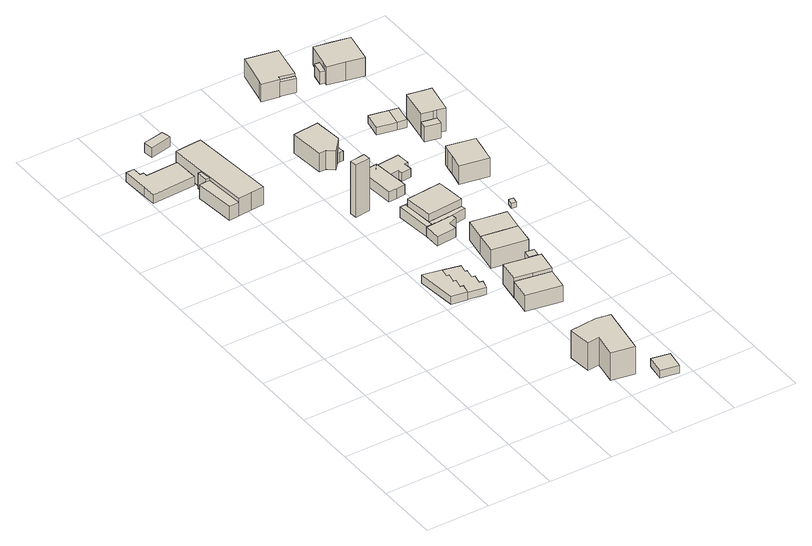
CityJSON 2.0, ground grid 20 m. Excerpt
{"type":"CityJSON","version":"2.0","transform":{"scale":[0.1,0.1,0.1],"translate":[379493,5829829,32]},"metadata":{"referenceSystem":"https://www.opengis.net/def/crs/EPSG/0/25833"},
"CityObjects":{
"building1":{"type":"Building","attributes":{"Gemeindeschluessel":"11000012","BezugspunktDach":"2200","function":"31001_2000","measuredHeight":3.79,"storeysAboveGround":1},"address":[{"country":"Germany","locality":"Berlin","thoroughfareNumber":"3 (1)","thoroughfareName":"Süderholmer Steig"}],"geometry":[{"type":"Solid","lod":"1","boundaries":[[[[0,1,2,3,4,5,6,7,8,9]],[[10,11,12,13,14,15,16,17,18,19]],[[10,19,9,8]],[[11,10,8,7]],[[12,11,7,6]],[[13,12,6,5]],[[14,13,5,4]],[[15,14,4,3]],[[16,15,3,2]],[[17,16,2,1]],[[18,17,1,0]],[[19,18,0,9]]]]}]},
"building2":{"type":"Building","attributes":{"Gemeindeschluessel":"11000012","BezugspunktDach":"2200","function":"51009_1610","measuredHeight":5.14,"storeysAboveGround":0},"address":[{"country":"Germany","locality":"Berlin"}],"geometry":[{"type":"Solid","lod":"1","boundaries":[[[[20,21,22,23]],[[24,25,26,27]],[[24,27,23,22]],[[25,24,22,21]],[[26,25,21,20]],[[27,26,20,23]]]]}]},
"building3":{"type":"Building","attributes":{"Gemeindeschluessel":"11000012","function":"31001_3200"},"address":[{"country":"Germany","locality":"Berlin","thoroughfareNumber":"3","thoroughfareName":"Süderholmer Steig"}],"children":["building3-1","building3-2"]},
"building3-1":{"type":"BuildingPart","attributes":{"BezugspunktDach":"2200","measuredHeight":7.15,"storeysAboveGround":1},"parents":["building3"],"geometry":[{"type":"MultiSurface","lod":"1","boundaries":[[[28,29,30,31,32,33,34,35]],[[36,37,38,39,40,41,42,43]],[[36,43,35,34]],[[37,36,34,33]],[[38,37,33,32]],[[39,38,32,31]],[[40,39,31,30]],[[44,45,30,29]],[[42,41,29,28]],[[43,42,28,35]],[[41,40,45,44]]]}]},
"building3-2":{"type":"BuildingPart","attributes":{"BezugspunktDach":"2200","measuredHeight":5.75,"storeysAboveGround":1},"parents":["building3"],"geometry":[{"type":"Solid","lod":"1","boundaries":[[[[46,45,44,47,48]],[[49,41,40,50,51]],[[49,51,48,47]],[[41,49,47,44]],[[50,40,45,46]],[[51,50,46,48]],[[40,41,44,45]]]]}]},
"building4":{"type":"Building","attributes":{"Gemeindeschluessel":"11000012","BezugspunktDach":"2200","function":"31001_2000","measuredHeight":3.63,"storeysAboveGround":1},"address":[{"country":"Germany","locality":"Berlin","thoroughfareNumber":"3 (2)","thoroughfareName":"Süderholmer Steig"}],"geometry":[{"type":"Solid","lod":"1","boundaries":[[[[52,53,54,55,56]],[[57,58,59,60,61]],[[57,61,56,55]],[[58,57,55,54]],[[59,58,54,53]],[[60,59,53,52]],[[61,60,52,56]]]]}]},
"building5":{"type":"Building","attributes":{"Gemeindeschluessel":"11000012","BezugspunktDach":"2200","function":"51009_1610","measuredHeight":2.63,"storeysAboveGround":0},"address":[{"country":"Germany","locality":"Berlin"}],"geometry":[{"type":"Solid","lod":"1","boundaries":[[[[62,63,64,65,66,67,68,69,70,71]],[[72,73,74,75,76,77,78,79,80,81]],[[72,81,71,70]],[[73,72,70,69]],[[74,73,69,68]],[[75,74,68,67]],[[76,75,67,66]],[[77,76,66,65]],[[78,77,65,64]],[[79,78,64,63]],[[80,79,63,62]],[[81,80,62,71]]]]}]},
"building6":{"type":"Building","attributes":{"Gemeindeschluessel":"11000012","BezugspunktDach":"2200","function":"31001_1010","measuredHeight":9.36,"storeysAboveGround":3},"address":[{"country":"Germany","locality":"Berlin","thoroughfareNumber":"4","thoroughfareName":"Süderholmer Steig"}],"geometry":[{"type":"Solid","lod":"1","boundaries":[[[[82,83,84,85,86,87,88]],[[89,90,91,92,93,94,95]],[[89,95,88,87]],[[90,89,87,86]],[[91,90,86,85]],[[92,91,85,84]],[[93,92,84,83]],[[94,93,83,82]],[[95,94,82,88]]]]}]},
"building7":{"type":"Building","attributes":{"Gemeindeschluessel":"11000012","BezugspunktDach":"2200","function":"31001_2463","measuredHeight":2.35,"storeysAboveGround":1},"address":[{"country":"Germany","locality":"Berlin","thoroughfareNumber":"1 (1)","thoroughfareName":"Schwabstedter Weg"}],"geometry":[{"type":"Solid","lod":"1","boundaries":[[[[96,97,98,99,100,101,102,103,104,105,106,107,108,109,110,111]],[[112,113,114,115,116,117,118,119,120,121,122,123,124,125,126,127]],[[112,127,111,110]],[[113,112,110,109]],[[114,113,109,108]],[[115,114,108,107]],[[116,115,107,106]],[[117,116,106,105]],[[118,117,105,104]],[[119,118,104,103]],[[120,119,103,102]],[[121,120,102,101]],[[122,121,101,100]],[[123,122,100,99]],[[124,123,99,98]],[[125,124,98,97]],[[126,125,97,96]],[[127,126,96,111]]]]}]},
"building8":{"type":"Building","attributes":{"Gemeindeschluessel":"11000012","BezugspunktDach":"2200","function":"31001_2000","measuredHeight":2.6,"storeysAboveGround":1},"address":[{"country":"Germany","locality":"Berlin","thoroughfareNumber":"2 (1)","thoroughfareName":"Schwabstedter Weg"}],"geometry":[{"type":"Solid","lod":"1","boundaries":[[[[128,129,130,131]],[[132,133,134,135]],[[132,135,131,130]],[[133,132,130,129]],[[134,133,129,128]],[[135,134,128,131]]]]}]},
"building9":{"type":"Building","attributes":{"Gemeindeschluessel":"11000012","BezugspunktDach":"2200","function":"31001_1010","measuredHeight":5.33,"storeysAboveGround":2},"address":[{"country":"Germany","locality":"Berlin","thoroughfareNumber":"1","thoroughfareName":"Schwabstedter Weg"}],"geometry":[{"type":"Solid","lod":"1","boundaries":[[[[136,137,138,139]],[[140,141,142,143]],[[140,143,139,138]],[[141,140,138,137]],[[142,141,137,136]],[[143,142,136,139]]]]}]},
"building10":{"type":"Building","attributes":{"Gemeindeschluessel":"11000012","BezugspunktDach":"2200","function":"31001_2463","measuredHeight":17.59,"storeysAboveGround":1},"address":[{"country":"Germany","locality":"Berlin","thoroughfareNumber":"12 (1)","thoroughfareName":"Süderholmer Steig"}],"geometry":[{"type":"Solid","lod":"1","boundaries":[[[[144,145,146,147]],[[148,149,150,151]],[[148,151,147,146]],[[149,148,146,145]],[[150,149,145,144]],[[151,150,144,147]]]]}]},
"building11":{"type":"Building","attributes":{"Gemeindeschluessel":"11000012","function":"31001_1010"},"address":[{"country":"Germany","locality":"Berlin","thoroughfareNumber":"1A","thoroughfareName":"Schwabstedter Weg"}],"children":["building11-1","building11-2"]},
"building11-1":{"type":"BuildingPart","attributes":{"BezugspunktDach":"2200","measuredHeight":7.73,"storeysAboveGround":2},"parents":["building11"],"geometry":[{"type":"Solid","lod":"1","boundaries":[[[[152,153,154,155,156,157,158,159]],[[160,161,162,163,164,165,166,167]],[[160,167,159,158]],[[161,160,158,157]],[[162,161,157,156]],[[164,163,155,154]],[[165,164,154,153]],[[166,165,153,152]],[[167,166,152,159]],[[163,162,156,155]]]]}]},
"building11-2":{"type":"BuildingPart","attributes":{"BezugspunktDach":"2200","measuredHeight":6.71,"storeysAboveGround":2},"parents":["building11"],"geometry":[{"type":"MultiSurface","lod":"1","boundaries":[[[168,169,170,171]],[[172,173,163,162]],[[172,162,171,170]],[[173,172,170,169]],[[163,173,169,168]],[[162,156,155,168,171]],[[163,155,156,162]]]}]},
"building12":{"type":"Building","attributes":{"Gemeindeschluessel":"11000012","BezugspunktDach":"2200","function":"31001_2463","measuredHeight":3.13,"storeysAboveGround":1},"address":[{"country":"Germany","locality":"Berlin","thoroughfareNumber":"10 (1)","thoroughfareName":"Süderholmer Steig"}],"geometry":[{"type":"Solid","lod":"1","boundaries":[[[[174,175,176,177,178,179]],[[180,181,182,183,184,185]],[[180,185,179,178]],[[181,180,178,177]],[[182,181,177,176]],[[183,182,176,175]],[[184,183,175,174]],[[185,184,174,179]]]]}]},
"building13":{"type":"Building","attributes":{"Gemeindeschluessel":"11000012","BezugspunktDach":"2200","function":"31001_1010","measuredHeight":7.68,"storeysAboveGround":2},"address":[{"country":"Germany","locality":"Berlin","thoroughfareNumber":"1B","thoroughfareName":"Schwabstedter Weg"}],"geometry":[{"type":"Solid","lod":"1","boundaries":[[[[186,187,188,189,190]],[[191,192,193,194,195]],[[191,195,190,189]],[[192,191,189,188]],[[193,192,188,187]],[[194,193,187,186]],[[195,194,186,190]]]]}]},
"building14":{"type":"Building","attributes":{"Gemeindeschluessel":"11000012","function":"51009_1610"},"address":[{"country":"Germany","locality":"Berlin"}],"children":["building14-1","building14-2","building14-3"]},
"building14-1":{"type":"BuildingPart","attributes":{"BezugspunktDach":"2200","measuredHeight":3.42,"storeysAboveGround":0},"parents":["building14"],"geometry":[{"type":"Solid","lod":"1","boundaries":[[[[196,197,198,199,200,201]],[[202,203,204,205,206,207]],[[202,207,201,200]],[[200,202,200,199]],[[204,203,199,198]],[[206,205,197,196]],[[207,206,196,201]],[[203,202,200,199]],[[205,204,198,197]]]]}]},
"building14-2":{"type":"BuildingPart","attributes":{"BezugspunktDach":"2200","measuredHeight":3.38,"storeysAboveGround":0},"parents":["building14"],"geometry":[{"type":"Solid","lod":"1","boundaries":[[[[197,208,209,210,198]],[[211,212,213,205,204]],[[211,204,198,210]],[[212,211,210,209]],[[213,212,209,208]],[[205,213,208,197]],[[205,197,198,204]]]]}]},
"building14-3":{"type":"BuildingPart","attributes":{"BezugspunktDach":"2200","measuredHeight":3.38,"storeysAboveGround":0},"parents":["building14"],"geometry":[{"type":"Solid","lod":"1","boundaries":[[[[199,214,215,200]],[[216,217,203,202]],[[216,202,200,215]],[[217,216,215,214]],[[203,217,214,199]],[[202,203,199,200]]]]}]},
"building15":{"type":"Building","attributes":{"Gemeindeschluessel":"11000012","BezugspunktDach":"2200","function":"31001_1010","measuredHeight":7.76,"storeysAboveGround":1},"address":[{"country":"Germany","locality":"Berlin","thoroughfareNumber":"10","thoroughfareName":"Süderholmer Steig"}],"geometry":[{"type":"Solid","lod":"1","boundaries":[[[[218,219,220,221,222]],[[217,223,211,204,203]],[[217,203,222,221]],[[223,217,221,220]],[[211,223,220,219]],[[204,211,219,218]],[[203,204,218,222]]]]}]},
"building16":{"type":"Building","attributes":{"Gemeindeschluessel":"11000012","BezugspunktDach":"2200","function":"31001_1010","measuredHeight":6.34,"storeysAboveGround":1},"address":[{"country":"Germany","locality":"Berlin","thoroughfareNumber":"2","thoroughfareName":"Hemmingstedter Weg"}],"geometry":[{"type":"Solid","lod":"1","boundaries":[[[[224,225,226,227,228,229,230]],[[231,232,233,234,235,236,237]],[[231,237,230,229]],[[232,231,229,228]],[[233,232,228,227]],[[234,233,227,226]],[[235,234,226,225]],[[236,235,225,224]],[[237,236,224,230]]]]}]},
"building17":{"type":"Building","attributes":{"Gemeindeschluessel":"11000012","BezugspunktDach":"2200","function":"31001_1010","measuredHeight":7.68,"storeysAboveGround":2},"address":[{"country":"Germany","locality":"Berlin","thoroughfareNumber":"1C","thoroughfareName":"Schwabstedter Weg"}],"geometry":[{"type":"Solid","lod":"1","boundaries":[[[[187,238,239,240,189]],[[241,242,243,193,191]],[[241,191,189,240]],[[242,241,240,239]],[[243,242,239,238]],[[193,243,238,187]],[[191,193,187,189]]]]}]},
"building18":{"type":"Building","attributes":{"Gemeindeschluessel":"11000012","BezugspunktDach":"2200","function":"51009_1610","measuredHeight":3.05,"storeysAboveGround":0},"address":[{"country":"Germany","locality":"Berlin"}],"geometry":[{"type":"Solid","lod":"1","boundaries":[[[[244,245,246,247,248]],[[249,250,251,252,253]],[[249,253,248,247]],[[250,249,247,246]],[[251,250,246,245]],[[252,251,245,244]],[[253,252,244,248]]]]}]},
"building19":{"type":"Building","attributes":{"Gemeindeschluessel":"11000012","function":"31001_1010"},"address":[{"country":"Germany","locality":"Berlin","thoroughfareNumber":"12","thoroughfareName":"Süderholmer Steig"}],"children":["building19-1","building19-2"]},
"building19-1":{"type":"BuildingPart","attributes":{"BezugspunktDach":"2200","measuredHeight":4.44,"storeysAboveGround":1},"parents":["building19"],"geometry":[{"type":"Solid","lod":"1","boundaries":[[[[254,255,256,257,258,259]],[[260,261,262,263,264,265]],[[260,265,259,258]],[[261,260,258,257]],[[262,261,257,256]],[[263,262,256,255]],[[264,263,255,254]],[[265,264,254,259]]]]}]},
"building19-2":{"type":"BuildingPart","attributes":{"BezugspunktDach":"2200","measuredHeight":4.44,"storeysAboveGround":1},"parents":["building19"],"geometry":[{"type":"Solid","lod":"1","boundaries":[[[[266,267,268,269,270,271,272,273,274,275]],[[260,276,277,278,279,280,281,282,261,283]],[[260,283,275,274]],[[276,260,274,273]],[[277,276,273,272]],[[278,277,272,271]],[[279,278,271,270]],[[280,279,270,269]],[[281,280,269,268]],[[282,281,268,267]],[[261,282,267,266]],[[283,261,266,275]]]]}]},
"building20":{"type":"Building","attributes":{"Gemeindeschluessel":"11000012","BezugspunktDach":"2200","function":"31001_2723","measuredHeight":1.56,"storeysAboveGround":1},"address":[{"country":"Germany","locality":"Berlin","thoroughfareNumber":"3A (2)","thoroughfareName":"Schwabstedter Weg"}],"geometry":[{"type":"Solid","lod":"1","boundaries":[[[[284,285,286,287]],[[288,289,290,291]],[[288,291,287,286]],[[289,288,286,285]],[[290,289,285,284]],[[291,290,284,287]]]]}]},
"building21":{"type":"Building","attributes":{"Gemeindeschluessel":"11000012","BezugspunktDach":"2200","function":"51009_1610","measuredHeight":4.75,"storeysAboveGround":0},"address":[{"country":"Germany","locality":"Berlin"}],"geometry":[{"type":"Solid","lod":"1","boundaries":[[[[292,293,294,295]],[[296,297,298,299]],[[296,299,295,294]],[[297,296,294,293]],[[298,297,293,292]],[[299,298,292,295]]]]}]},
"building22":{"type":"Building","attributes":{"Gemeindeschluessel":"11000012","BezugspunktDach":"2200","function":"31001_1010","measuredHeight":7.7,"storeysAboveGround":1},"address":[{"country":"Germany","locality":"Berlin","thoroughfareNumber":"1","thoroughfareName":"Hemmingstedter Weg"}],"geometry":[{"type":"Solid","lod":"1","boundaries":[[[[300,301,302,303,304,305,306]],[[307,308,309,310,311,312,313]],[[307,313,306,305]],[[308,307,305,304]],[[309,308,304,303]],[[310,309,303,302]],[[311,310,302,301]],[[312,311,301,300]],[[313,312,300,306]]]]}]},
"building23":{"type":"Building","attributes":{"Gemeindeschluessel":"11000012","BezugspunktDach":"2200","function":"31001_1010","measuredHeight":7.98,"storeysAboveGround":1},"address":[{"country":"Germany","locality":"Berlin","thoroughfareNumber":"4A","thoroughfareName":"Hemmingstedter Weg"}],"geometry":[{"type":"Solid","lod":"1","boundaries":[[[[314,315,316,317,318,319,320,321]],[[322,323,324,325,326,327,328,329]],[[322,329,321,320]],[[323,322,320,319]],[[324,323,319,318]],[[325,324,318,317]],[[326,325,317,316]],[[327,326,316,315]],[[328,327,315,314]],[[329,328,314,321]]]]}]},
"building24":{"type":"Building","attributes":{"Gemeindeschluessel":"11000012","BezugspunktDach":"2200","function":"51009_1611","measuredHeight":3.05,"storeysAboveGround":0},"address":[{"country":"Germany","locality":"Berlin"}],"geometry":[{"type":"Solid","lod":"1","boundaries":[[[[330,331,332,333,334]],[[335,336,337,338,339]],[[335,339,334,333]],[[336,335,333,332]],[[337,336,332,331]],[[338,337,331,330]],[[339,338,330,334]]]]}]},
"building25":{"type":"Building","attributes":{"Gemeindeschluessel":"11000012","BezugspunktDach":"2200","function":"31001_2000","measuredHeight":3.05,"storeysAboveGround":1},"address":[{"country":"Germany","locality":"Berlin","thoroughfareNumber":"4 (1)","thoroughfareName":"Hemmingstedter Weg"}],"geometry":[{"type":"Solid","lod":"1","boundaries":[[[[340,341,342,331,343,330]],[[344,337,345,346,347,338]],[[344,338,330,343]],[[337,344,343,331]],[[345,337,331,342]],[[346,345,342,341]],[[347,346,341,340]],[[338,347,340,330]]]]}]},
"building26":{"type":"Building","attributes":{"Gemeindeschluessel":"11000012","BezugspunktDach":"2200","function":"51009_1610","measuredHeight":7,"storeysAboveGround":0},"address":[{"country":"Germany","locality":"Berlin"}],"geometry":[{"type":"Solid","lod":"1","boundaries":[[[[348,349,350,351]],[[352,353,354,355]],[[352,355,351,350]],[[353,352,350,349]],[[354,353,349,348]],[[355,354,348,351]]]]}]},
"building27":{"type":"Building","attributes":{"Gemeindeschluessel":"11000012","BezugspunktDach":"2200","function":"51009_1610","measuredHeight":4.15,"storeysAboveGround":0},"address":[{"country":"Germany","locality":"Berlin"}],"geometry":[{"type":"Solid","lod":"1","boundaries":[[[[356,357,358,359]],[[360,361,362,363]],[[360,363,359,358]],[[361,360,358,357]],[[362,361,357,356]],[[363,362,356,359]]]]}]},
"building28":{"type":"Building","attributes":{"Gemeindeschluessel":"11000012","BezugspunktDach":"2200","function":"31001_1010","measuredHeight":9.18,"storeysAboveGround":2},"address":[{"country":"Germany","locality":"Berlin","thoroughfareNumber":"4","thoroughfareName":"Hemmingstedter Weg"}],"geometry":[{"type":"Solid","lod":"1","boundaries":[[[[364,365,366,367,368,369,370]],[[371,372,373,374,353,375,352]],[[371,352,370,369]],[[372,371,369,368]],[[373,372,368,367]],[[374,373,367,366]],[[353,374,366,365]],[[375,353,365,364]],[[352,375,364,370]]]]}]},
"building29":{"type":"Building","attributes":{"Gemeindeschluessel":"11000012","BezugspunktDach":"2200","function":"31001_1010","measuredHeight":8.34,"storeysAboveGround":1},"address":[{"country":"Germany","locality":"Berlin","thoroughfareNumber":"3","thoroughfareName":"Hemmingstedter Weg"}],"geometry":[{"type":"Solid","lod":"1","boundaries":[[[[376,377,378,379,380,381,382,383]],[[362,384,385,386,387,388,389,390]],[[362,390,383,382]],[[384,362,382,381]],[[385,384,381,380]],[[386,385,380,379]],[[387,386,379,378]],[[388,387,378,377]],[[389,388,377,376]],[[390,389,376,383]]]]}]}
},
"vertices":[
[4,1483,31],[6,1442,31],[144,1449,31],[143,1488,31],[141,1528,31],[39,1524,31],[38,1538,31],[27,1538,31],[26,1567,31],[0,1566,31],[26,1567,1],[27,1538,1],[38,1538,1],[39,1524,1],[141,1528,1],[143,1488,1],[144,1449,1],[6,1442,1],[4,1483,1],[0,1566,1],
[146,1394,55],[157,1395,55],[153,1429,55],[143,1429,55],[153,1429,3],[157,1395,3],[146,1394,3],[143,1429,3],
[153,1429,60],[157,1395,60],[168,1267,60],[210,1270,60],[252,1274,60],[228,1545,60],[186,1542,60],[144,1539,60],[186,1542,1],[228,1545,1],[252,1274,1],[210,1270,1],[168,1267,1],[157,1395,1],[153,1429,1],[144,1539,1],[157,1395,47],[168,1267,47],
[135,1265,47],[146,1394,47],[123,1392,47],[146,1394,1],[135,1265,1],[123,1392,1],
[119,1617,34],[187,1632,34],[184,1646,34],[180,1660,34],[114,1648,34],[180,1660,1],[184,1646,1],[187,1632,1],[119,1617,1],[114,1648,1],
[422,614,29],[470,606,29],[476,636,29],[467,638,29],[473,667,29],[465,669,29],[471,698,29],[463,699,29],[468,728,29],[409,740,29],[468,728,2],[463,699,2],[471,698,2],[465,669,2],[473,667,2],[467,638,2],[476,636,2],[470,606,2],[422,614,2],[409,740,2],
[561,156,98],[599,160,98],[587,84,98],[659,72,98],[684,229,98],[641,237,98],[555,229,98],[641,237,5],[684,229,5],[659,72,5],[587,84,5],[599,160,5],[561,156,5],[555,229,5],
[471,698,28],[465,669,28],[473,667,28],[467,638,28],[476,636,28],[470,606,28],[525,596,28],[532,625,28],[521,627,28],[527,656,28],[518,658,28],[523,688,28],[517,689,28],[522,716,28],[468,728,28],[463,699,28],[468,728,4],[522,716,4],[517,689,4],[523,688,4],[518,658,4],[527,656,4],[521,627,4],[532,625,4],[525,596,4],[470,606,4],[476,636,4],[467,638,4],[473,667,4],[465,669,4],[471,698,4],[463,699,4],
[759,7,33],[768,65,33],[711,76,33],[702,17,33],[711,76,7],[768,65,7],[759,7,7],[702,17,7],
[677,451,61],[688,521,61],[577,540,61],[566,470,61],[577,540,7],[688,521,7],[677,451,7],[566,470,7],
[426,1084,179],[473,1089,179],[471,1112,179],[423,1107,179],[471,1112,3],[473,1089,3],[426,1084,3],[423,1107,3],
[632,531,72],[688,521,72],[699,590,72],[689,592,72],[663,596,72],[643,599,72],[587,609,72],[577,540,72],[587,609,6],[643,599,6],[663,596,6],[689,592,6],[699,590,6],[688,521,6],[632,531,6],[577,540,6],
[689,592,74],[693,616,74],[666,621,74],[663,596,74],[666,621,6],[693,616,6],
[599,857,36],[597,884,36],[624,894,36],[623,910,36],[535,904,36],[535,851,36],[535,904,5],[623,910,5],[624,894,5],[597,884,5],[599,857,5],[535,851,5],
[711,669,67],[722,737,67],[666,745,67],[610,754,67],[599,686,67],[610,754,6],[666,745,6],[722,737,6],[711,669,6],[599,686,6],
[535,904,38],[553,905,38],[552,918,38],[544,1009,38],[543,1018,38],[524,1017,38],[543,1018,4],[544,1009,4],[552,918,4],[553,905,4],[535,904,4],[524,1017,4],
[623,910,38],[667,914,38],[665,928,38],[665,928,4],[667,914,4],[623,910,4],
[655,1019,38],[654,1029,38],[654,1029,4],[655,1019,4],
[552,918,63],[665,928,63],[660,974,63],[655,1019,63],[544,1009,63],[660,974,4],
[455,1304,70],[476,1306,70],[498,1288,70],[516,1310,70],[535,1333,70],[526,1422,70],[445,1414,70],[526,1422,7],[535,1333,7],[516,1310,7],[498,1288,7],[476,1306,7],[455,1304,7],[445,1414,7],
[733,807,67],[677,816,67],[622,825,67],[622,825,6],[677,816,6],[733,807,6],
[526,1311,39],[537,1312,39],[536,1323,39],[535,1333,39],[516,1310,39],[535,1333,8],[536,1323,8],[537,1312,8],[526,1311,8],[516,1310,8],
[537,1090,39],[564,1092,39],[592,1095,39],[585,1158,39],[579,1213,39],[526,1208,39],[579,1213,5],[585,1158,5],[592,1095,5],[564,1092,5],[537,1090,5],[526,1208,5],
[585,1158,34],[617,1162,34],[618,1147,34],[649,1151,34],[646,1177,34],[658,1179,34],[657,1193,34],[654,1220,34],[579,1213,34],[555,1183,34],[654,1220,5],[657,1193,5],[658,1179,5],[646,1177,5],[649,1151,5],[618,1147,5],[617,1162,5],[555,1183,5],
[810,878,23],[814,898,23],[799,900,23],[796,880,23],[799,900,7],[814,898,7],[810,878,7],[796,880,7],
[606,1643,51],[608,1654,51],[562,1665,51],[560,1654,51],[562,1665,3],[608,1654,3],[606,1643,3],[560,1654,3],
[560,1654,60],[562,1665,60],[608,1654,60],[629,1765,60],[530,1784,60],[508,1677,60],[505,1664,60],[508,1677,1],[530,1784,1],[629,1765,1],[608,1654,1],[562,1665,1],[560,1654,1],[505,1664,1],
[828,1033,68],[832,1053,68],[837,1081,68],[846,1129,68],[758,1146,68],[754,1126,68],[749,1098,68],[739,1050,68],[749,1098,6],[754,1126,6],[758,1146,6],[846,1129,6],[837,1081,6],[832,1053,6],[828,1033,6],[739,1050,6],
[735,1347,33],[746,1404,33],[716,1410,33],[687,1416,33],[676,1359,33],[687,1416,7],[716,1410,7],[746,1404,7],[735,1347,7],[676,1359,7],
[764,1342,33],[770,1370,33],[775,1399,33],[740,1376,33],[740,1376,7],[775,1399,7],[770,1370,7],[764,1342,7],
[813,1249,59],[817,1274,59],[770,1283,59],[765,1259,59],[770,1283,8],[817,1274,8],[813,1249,8],[765,1259,8],
[691,1631,49],[699,1670,49],[685,1673,49],[676,1634,49],[685,1673,7],[699,1670,7],[691,1631,7],[676,1634,7],
[806,1276,86],[817,1274,86],[842,1269,86],[860,1364,86],[823,1371,86],[787,1378,86],[770,1283,86],[787,1378,8],[823,1371,8],[860,1364,8],[842,1269,8],[806,1276,8],
[745,1610,69],[800,1599,69],[818,1696,69],[763,1707,69],[709,1717,69],[695,1647,69],[691,1631,69],[689,1622,69],[695,1647,7],[709,1717,7],[763,1707,7],[818,1696,7],[800,1599,7],[745,1610,7],[689,1622,7]
]}
